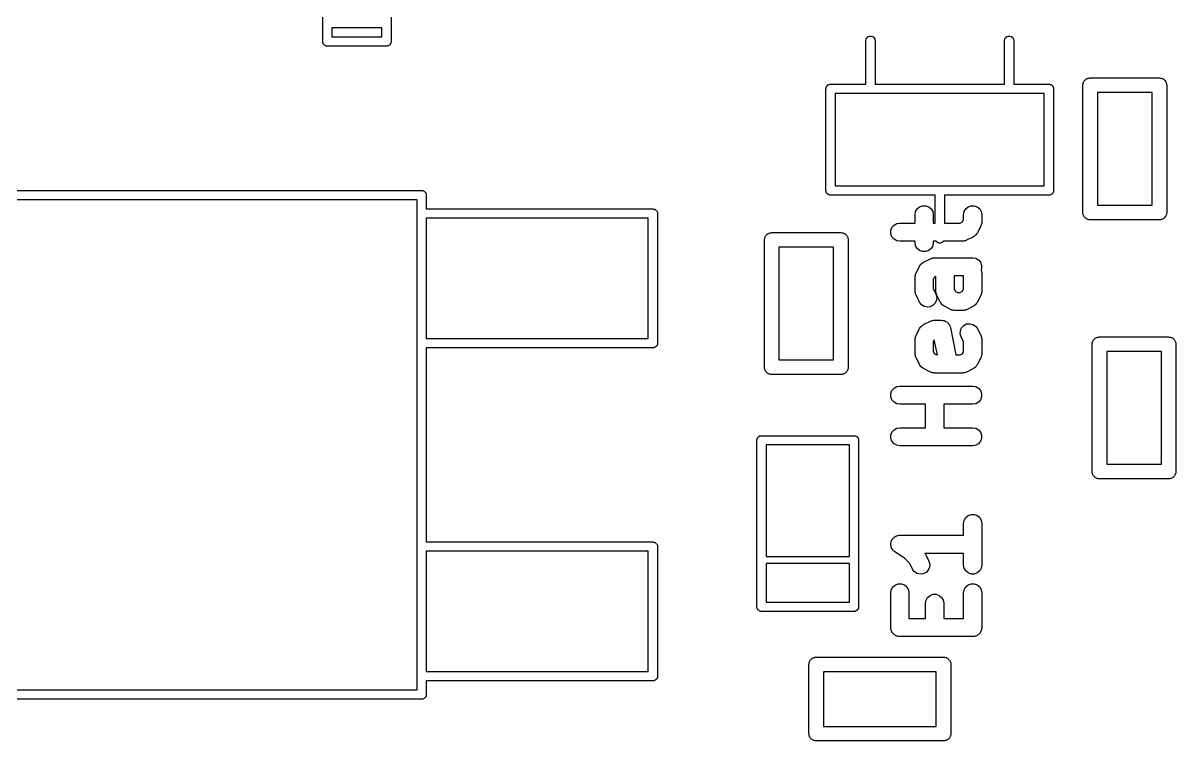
# Model space of a CAD drawing. Extents: x 10 to 287, y -200 to -10.
# Drawn here: x 107.56 to 123.38, y -141.22 to -131.37 of the extents above; entities that cross this region are included whole.
import ezdxf

# ---------------------------------------------------------------- set-up
doc = ezdxf.new("R2010")
doc.units = 0
doc.header["$MEASUREMENT"] = 0
doc.layers.add('BLACK', color=7, linetype='CONTINUOUS')

msp = doc.modelspace()

# ---------------------------------------------------------------- linework, layer by layer
at = {"layer": 'Black'}
for p, q in [((111.671, -131.623), (111.671, -129.997)), ((112.611, -129.997), (112.611, -131.623)), ((111.798, -131.432), (111.798, -131.559)), ((112.484, -131.432), (111.798, -131.432)), ((112.484, -131.559), (112.484, -131.432)), ((111.672, -131.628), (111.671, -131.623)), ((111.672, -131.634), (111.672, -131.628)), ((111.674, -131.639), (111.672, -131.634)), ((111.675, -131.645), (111.674, -131.639)), ((111.678, -131.649), (111.675, -131.645)), ((111.68, -131.655), (111.678, -131.649)), ((111.683, -131.659), (111.68, -131.655)), ((111.686, -131.664), (111.683, -131.659)), ((111.69, -131.667), (111.686, -131.664)), ((111.694, -131.671), (111.69, -131.667)), ((111.699, -131.674), (111.694, -131.671)), ((111.798, -131.559), (112.484, -131.559)), ((112.588, -131.671), (112.583, -131.674)), ((112.592, -131.667), (112.588, -131.671)), ((112.596, -131.664), (112.592, -131.667)), ((112.599, -131.659), (112.596, -131.664)), ((112.602, -131.655), (112.599, -131.659)), ((112.604, -131.649), (112.602, -131.655)), ((112.607, -131.645), (112.604, -131.649)), ((112.608, -131.639), (112.607, -131.645)), ((112.61, -131.634), (112.608, -131.639)), ((112.611, -131.623), (112.61, -131.628)), ((112.61, -131.628), (112.61, -131.634)), ((119.126, -131.61), (119.13, -131.588)), ((119.126, -132.207), (119.126, -131.61)), ((119.13, -131.588), (119.141, -131.569)), ((119.141, -131.569), (119.158, -131.555)), ((119.158, -131.555), (119.178, -131.548)), ((119.178, -131.548), (119.201, -131.548)), ((119.201, -131.548), (119.221, -131.555)), ((119.221, -131.555), (119.238, -131.569)), ((119.238, -131.569), (119.249, -131.588)), ((119.249, -131.588), (119.253, -131.61)), ((119.253, -131.61), (119.253, -132.207)), ((121.031, -131.61), (121.035, -131.588)), ((121.031, -132.207), (121.031, -131.61)), ((121.035, -131.588), (121.046, -131.569)), ((121.046, -131.569), (121.063, -131.555)), ((121.063, -131.555), (121.083, -131.548)), ((121.083, -131.548), (121.106, -131.548)), ((121.106, -131.548), (121.126, -131.555)), ((121.126, -131.555), (121.143, -131.569)), ((121.143, -131.569), (121.154, -131.588)), ((121.154, -131.588), (121.158, -131.61)), ((121.158, -131.61), (121.158, -132.207)), ((111.703, -131.678), (111.699, -131.674)), ((111.708, -131.68), (111.703, -131.678)), ((111.713, -131.682), (111.708, -131.68)), ((111.718, -131.683), (111.713, -131.682)), ((111.724, -131.685), (111.718, -131.683)), ((111.729, -131.685), (111.724, -131.685)), ((111.735, -131.686), (111.729, -131.685)), ((112.547, -131.686), (111.735, -131.686)), ((112.553, -131.685), (112.547, -131.686)), ((112.558, -131.685), (112.553, -131.685)), ((112.564, -131.683), (112.558, -131.685)), ((112.569, -131.682), (112.564, -131.683)), ((112.574, -131.68), (112.569, -131.682)), ((112.579, -131.678), (112.574, -131.68)), ((112.583, -131.674), (112.579, -131.678)), ((122.137, -132.152), (122.143, -132.145)), ((122.143, -132.145), (122.15, -132.141)), ((122.15, -132.141), (122.157, -132.135)), ((122.157, -132.135), (122.165, -132.132)), ((122.165, -132.132), (122.173, -132.128)), ((122.173, -132.128), (122.181, -132.126)), ((122.181, -132.126), (122.19, -132.123)), ((122.19, -132.123), (122.198, -132.123)), ((122.198, -132.123), (122.207, -132.122)), ((122.207, -132.122), (123.157, -132.122)), ((123.157, -132.122), (123.166, -132.123)), ((123.166, -132.123), (123.174, -132.123)), ((123.174, -132.123), (123.183, -132.126)), ((123.183, -132.126), (123.191, -132.128)), ((123.191, -132.128), (123.199, -132.132)), ((123.199, -132.132), (123.207, -132.135)), ((123.207, -132.135), (123.214, -132.141)), ((123.214, -132.141), (123.221, -132.145)), ((123.221, -132.145), (123.227, -132.152)), ((118.58, -132.27), (118.581, -132.265)), ((118.58, -133.667), (118.58, -132.27)), ((118.581, -132.259), (118.583, -132.254)), ((118.581, -132.265), (118.581, -132.259)), ((118.583, -132.254), (118.584, -132.249)), ((118.584, -132.249), (118.587, -132.244)), ((118.587, -132.244), (118.588, -132.239)), ((118.588, -132.239), (118.592, -132.234)), ((118.592, -132.234), (118.595, -132.23)), ((118.595, -132.23), (118.599, -132.226)), ((118.599, -132.226), (118.603, -132.222)), ((118.603, -132.222), (118.607, -132.219)), ((118.607, -132.219), (118.612, -132.216)), ((118.612, -132.216), (118.617, -132.214)), ((118.617, -132.214), (118.622, -132.211)), ((118.622, -132.211), (118.627, -132.21)), ((118.627, -132.21), (118.632, -132.208)), ((118.632, -132.208), (118.638, -132.208)), ((118.638, -132.208), (118.643, -132.207)), ((118.643, -132.207), (119.126, -132.207)), ((119.253, -132.207), (121.031, -132.207)), ((121.158, -132.207), (121.641, -132.207)), ((121.641, -132.207), (121.646, -132.208)), ((121.646, -132.208), (121.652, -132.208)), ((121.652, -132.208), (121.657, -132.21)), ((121.657, -132.21), (121.662, -132.211)), ((121.662, -132.211), (121.667, -132.214)), ((121.667, -132.214), (121.672, -132.216)), ((121.672, -132.216), (121.677, -132.219)), ((121.677, -132.219), (121.681, -132.222)), ((121.681, -132.222), (121.685, -132.226)), ((121.685, -132.226), (121.689, -132.23)), ((121.689, -132.23), (121.692, -132.234)), ((121.692, -132.234), (121.696, -132.239)), ((121.696, -132.239), (121.697, -132.244)), ((121.697, -132.244), (121.7, -132.249)), ((121.7, -132.249), (121.701, -132.254)), ((121.701, -132.254), (121.703, -132.259)), ((121.703, -132.259), (121.703, -132.265)), ((121.703, -132.265), (121.704, -132.27)), ((121.704, -132.27), (121.704, -133.667)), ((122.107, -132.222), (122.108, -132.214)), ((122.107, -133.97), (122.107, -132.222)), ((122.108, -132.205), (122.111, -132.197)), ((122.108, -132.214), (122.108, -132.205)), ((122.111, -132.197), (122.113, -132.188)), ((122.113, -132.188), (122.117, -132.18)), ((122.117, -132.18), (122.12, -132.172)), ((122.12, -132.172), (122.126, -132.165)), ((122.126, -132.165), (122.13, -132.158)), ((122.13, -132.158), (122.137, -132.152)), ((123.227, -132.152), (123.234, -132.158)), ((123.234, -132.158), (123.238, -132.165)), ((123.238, -132.165), (123.244, -132.172)), ((123.244, -132.172), (123.247, -132.18)), ((123.247, -132.18), (123.251, -132.188)), ((123.251, -132.188), (123.253, -132.197)), ((123.253, -132.197), (123.256, -132.205)), ((123.256, -132.205), (123.256, -132.214)), ((123.256, -132.214), (123.257, -132.222)), ((123.257, -132.222), (123.257, -133.97)), ((118.707, -132.334), (118.707, -133.604)), ((121.577, -132.334), (118.707, -132.334)), ((121.577, -133.604), (121.577, -132.334)), ((122.307, -132.323), (122.307, -133.869)), ((123.057, -132.323), (122.307, -132.323)), ((123.057, -133.869), (123.057, -132.323)), ((106.934, -133.667), (113.03, -133.667)), ((113.03, -133.667), (113.035, -133.668)), ((113.035, -133.668), (113.041, -133.668)), ((113.041, -133.668), (113.046, -133.67)), ((113.046, -133.67), (113.052, -133.671)), ((113.052, -133.671), (113.057, -133.674)), ((113.057, -133.674), (113.062, -133.676)), ((113.062, -133.676), (113.066, -133.68)), ((113.066, -133.68), (113.071, -133.682)), ((113.071, -133.682), (113.074, -133.687)), ((113.074, -133.687), (113.079, -133.69)), ((113.079, -133.69), (113.081, -133.695)), ((113.081, -133.695), (113.085, -133.699)), ((113.085, -133.699), (113.087, -133.704)), ((113.087, -133.704), (113.09, -133.709)), ((113.09, -133.709), (113.091, -133.715)), ((113.091, -133.715), (113.093, -133.72)), ((113.093, -133.72), (113.093, -133.726)), ((113.093, -133.726), (113.093, -133.731)), ((118.581, -133.673), (118.58, -133.667)), ((118.581, -133.679), (118.581, -133.673)), ((118.583, -133.684), (118.581, -133.679)), ((118.584, -133.689), (118.583, -133.684)), ((118.587, -133.694), (118.584, -133.689)), ((118.588, -133.699), (118.587, -133.694)), ((118.592, -133.704), (118.588, -133.699)), ((118.595, -133.708), (118.592, -133.704)), ((118.599, -133.712), (118.595, -133.708)), ((118.603, -133.716), (118.599, -133.712)), ((118.607, -133.719), (118.603, -133.716)), ((118.612, -133.722), (118.607, -133.719)), ((118.617, -133.724), (118.612, -133.722)), ((118.622, -133.727), (118.617, -133.724)), ((118.627, -133.728), (118.622, -133.727)), ((118.632, -133.73), (118.627, -133.728)), ((118.707, -133.604), (121.577, -133.604)), ((121.657, -133.728), (121.652, -133.73)), ((121.662, -133.727), (121.657, -133.728)), ((121.667, -133.724), (121.662, -133.727)), ((121.672, -133.722), (121.667, -133.724)), ((121.677, -133.719), (121.672, -133.722)), ((121.681, -133.716), (121.677, -133.719)), ((121.685, -133.712), (121.681, -133.716)), ((121.689, -133.708), (121.685, -133.712)), ((121.692, -133.704), (121.689, -133.708)), ((121.696, -133.699), (121.692, -133.704)), ((121.697, -133.694), (121.696, -133.699)), ((121.7, -133.689), (121.697, -133.694)), ((121.701, -133.684), (121.7, -133.689)), ((121.703, -133.679), (121.701, -133.684)), ((121.704, -133.667), (121.703, -133.673)), ((121.703, -133.673), (121.703, -133.679)), ((112.966, -133.794), (106.934, -133.794)), ((112.966, -140.525), (112.966, -133.794)), ((113.093, -133.731), (113.093, -133.921)), ((118.638, -133.73), (118.632, -133.73)), ((118.643, -133.731), (118.638, -133.73)), ((120.078, -133.731), (118.643, -133.731)), ((119.865, -133.893), (119.906, -133.878)), ((119.906, -133.878), (119.949, -133.878)), ((119.949, -133.878), (119.99, -133.893)), ((120.078, -134.114), (120.078, -133.731)), ((121.641, -133.731), (120.206, -133.731)), ((120.206, -133.731), (120.206, -134.114)), ((120.532, -133.893), (120.573, -133.878)), ((120.573, -133.878), (120.616, -133.878)), ((120.616, -133.878), (120.657, -133.893)), ((121.646, -133.73), (121.641, -133.731)), ((121.652, -133.73), (121.646, -133.73)), ((122.307, -133.869), (123.057, -133.869)), ((113.093, -133.921), (116.205, -133.921)), ((116.205, -133.921), (116.21, -133.922)), ((116.21, -133.922), (116.216, -133.922)), ((116.216, -133.922), (116.221, -133.924)), ((116.221, -133.924), (116.227, -133.925)), ((116.227, -133.925), (116.232, -133.928)), ((116.232, -133.928), (116.237, -133.93)), ((116.237, -133.93), (116.241, -133.934)), ((116.241, -133.934), (116.246, -133.936)), ((116.246, -133.936), (116.249, -133.941)), ((116.249, -133.941), (116.254, -133.944)), ((116.254, -133.944), (116.256, -133.949)), ((116.256, -133.949), (116.26, -133.953)), ((116.26, -133.953), (116.262, -133.958)), ((116.262, -133.958), (116.265, -133.963)), ((116.265, -133.963), (116.266, -133.969)), ((116.266, -133.969), (116.268, -133.974)), ((116.268, -133.974), (116.268, -133.98)), ((116.268, -133.98), (116.268, -133.985)), ((116.268, -133.985), (116.268, -135.763)), ((119.803, -134.001), (119.81, -133.958)), ((119.803, -134.114), (119.803, -134.001)), ((119.81, -133.958), (119.832, -133.921)), ((119.832, -133.921), (119.865, -133.893)), ((119.99, -133.893), (120.023, -133.921)), ((120.023, -133.921), (120.045, -133.958)), ((120.045, -133.958), (120.053, -134.001)), ((120.053, -134.001), (120.053, -134.114)), ((120.469, -134.001), (120.477, -133.958)), ((120.469, -134.067), (120.469, -134.001)), ((120.477, -133.958), (120.499, -133.921)), ((120.499, -133.921), (120.532, -133.893)), ((120.657, -133.893), (120.69, -133.921)), ((120.69, -133.921), (120.712, -133.958)), ((120.712, -133.958), (120.719, -134.001)), ((120.719, -134.001), (120.719, -134.096)), ((122.108, -133.978), (122.107, -133.97)), ((122.108, -133.987), (122.108, -133.978)), ((122.111, -133.995), (122.108, -133.987)), ((122.113, -134.004), (122.111, -133.995)), ((122.117, -134.012), (122.113, -134.004)), ((122.12, -134.02), (122.117, -134.012)), ((122.126, -134.027), (122.12, -134.02)), ((122.13, -134.034), (122.126, -134.027)), ((122.137, -134.04), (122.13, -134.034)), ((122.143, -134.047), (122.137, -134.04)), ((123.227, -134.04), (123.221, -134.047)), ((123.234, -134.034), (123.227, -134.04)), ((123.238, -134.027), (123.234, -134.034)), ((123.244, -134.02), (123.238, -134.027)), ((123.247, -134.012), (123.244, -134.02)), ((123.251, -134.004), (123.247, -134.012)), ((123.253, -133.995), (123.251, -134.004)), ((123.256, -133.987), (123.253, -133.995)), ((123.257, -133.97), (123.256, -133.978)), ((123.256, -133.978), (123.256, -133.987)), ((113.093, -134.048), (113.093, -135.7)), ((116.141, -134.048), (113.093, -134.048)), ((116.141, -135.7), (116.141, -134.048)), ((119.471, -134.218), (119.486, -134.177)), ((119.486, -134.177), (119.514, -134.144)), ((119.514, -134.144), (119.552, -134.122)), ((119.552, -134.122), (119.594, -134.114)), ((119.594, -134.114), (119.803, -134.114)), ((120.053, -134.114), (120.078, -134.114)), ((120.206, -134.114), (120.422, -134.114)), ((120.422, -134.114), (120.454, -134.099)), ((120.454, -134.099), (120.469, -134.067)), ((120.706, -134.152), (120.659, -134.248)), ((120.708, -134.145), (120.706, -134.152)), ((120.712, -134.139), (120.708, -134.145)), ((120.714, -134.125), (120.712, -134.139)), ((120.719, -134.111), (120.714, -134.125)), ((120.719, -134.096), (120.718, -134.104)), ((120.718, -134.104), (120.719, -134.111)), ((122.15, -134.051), (122.143, -134.047)), ((122.157, -134.057), (122.15, -134.051)), ((122.165, -134.06), (122.157, -134.057)), ((122.173, -134.064), (122.165, -134.06)), ((122.181, -134.066), (122.173, -134.064)), ((122.19, -134.069), (122.181, -134.066)), ((122.198, -134.069), (122.19, -134.069)), ((122.207, -134.07), (122.198, -134.069)), ((123.157, -134.07), (122.207, -134.07)), ((123.166, -134.069), (123.157, -134.07)), ((123.174, -134.069), (123.166, -134.069)), ((123.183, -134.066), (123.174, -134.069)), ((123.191, -134.064), (123.183, -134.066)), ((123.199, -134.06), (123.191, -134.064)), ((123.207, -134.057), (123.199, -134.06)), ((123.214, -134.051), (123.207, -134.057)), ((123.221, -134.047), (123.214, -134.051)), ((117.735, -134.346), (117.736, -134.338)), ((117.735, -136.094), (117.735, -134.346)), ((117.736, -134.329), (117.739, -134.321)), ((117.736, -134.338), (117.736, -134.329)), ((117.739, -134.321), (117.741, -134.312)), ((117.741, -134.312), (117.745, -134.304)), ((117.745, -134.304), (117.748, -134.296)), ((117.748, -134.296), (117.754, -134.289)), ((117.754, -134.289), (117.758, -134.282)), ((117.758, -134.282), (117.765, -134.276)), ((117.765, -134.276), (117.771, -134.269)), ((117.771, -134.269), (117.778, -134.265)), ((117.778, -134.265), (117.785, -134.259)), ((117.785, -134.259), (117.793, -134.256)), ((117.793, -134.256), (117.801, -134.252)), ((117.801, -134.252), (117.809, -134.25)), ((117.809, -134.25), (117.818, -134.247)), ((117.818, -134.247), (117.826, -134.247)), ((117.826, -134.247), (117.835, -134.246)), ((117.835, -134.246), (118.785, -134.246)), ((118.785, -134.246), (118.794, -134.247)), ((118.794, -134.247), (118.802, -134.247)), ((118.802, -134.247), (118.811, -134.25)), ((118.811, -134.25), (118.819, -134.252)), ((118.819, -134.252), (118.827, -134.256)), ((118.827, -134.256), (118.835, -134.259)), ((118.835, -134.259), (118.842, -134.265)), ((118.842, -134.265), (118.849, -134.269)), ((118.849, -134.269), (118.855, -134.276)), ((118.855, -134.276), (118.862, -134.282)), ((118.862, -134.282), (118.866, -134.289)), ((118.866, -134.289), (118.872, -134.296)), ((118.872, -134.296), (118.875, -134.304)), ((118.875, -134.304), (118.879, -134.312)), ((118.879, -134.312), (118.881, -134.321)), ((118.881, -134.321), (118.884, -134.329)), ((118.884, -134.329), (118.884, -134.338)), ((118.884, -134.338), (118.885, -134.346)), ((118.885, -134.346), (118.885, -136.094)), ((119.471, -134.261), (119.471, -134.218)), ((119.486, -134.302), (119.471, -134.261)), ((119.514, -134.335), (119.486, -134.302)), ((119.552, -134.357), (119.514, -134.335)), ((119.594, -134.364), (119.552, -134.357)), ((120.48, -134.359), (120.466, -134.364)), ((120.494, -134.357), (120.48, -134.359)), ((120.501, -134.353), (120.494, -134.357)), ((120.507, -134.351), (120.501, -134.353)), ((120.603, -134.304), (120.507, -134.351)), ((120.617, -134.293), (120.603, -134.304)), ((120.633, -134.282), (120.617, -134.293)), ((120.635, -134.28), (120.633, -134.282)), ((120.638, -134.278), (120.635, -134.28)), ((120.648, -134.262), (120.638, -134.278)), ((120.659, -134.248), (120.648, -134.262)), ((117.935, -134.447), (117.935, -135.993)), ((118.685, -134.447), (117.935, -134.447)), ((118.685, -135.993), (118.685, -134.447)), ((119.803, -134.364), (119.594, -134.364)), ((119.803, -134.382), (119.803, -134.364)), ((119.81, -134.425), (119.803, -134.382)), ((119.832, -134.463), (119.81, -134.425)), ((119.865, -134.49), (119.832, -134.463)), ((119.906, -134.505), (119.865, -134.49)), ((119.949, -134.505), (119.906, -134.505)), ((119.99, -134.49), (119.949, -134.505)), ((120.023, -134.463), (119.99, -134.49)), ((120.045, -134.425), (120.023, -134.463)), ((120.053, -134.382), (120.045, -134.425)), ((120.091, -134.364), (120.053, -134.364)), ((120.053, -134.364), (120.053, -134.382)), ((120.093, -134.369), (120.091, -134.364)), ((120.11, -134.383), (120.093, -134.369)), ((120.131, -134.39), (120.11, -134.383)), ((120.153, -134.39), (120.131, -134.39)), ((120.174, -134.383), (120.153, -134.39)), ((120.191, -134.369), (120.174, -134.383)), ((120.193, -134.364), (120.191, -134.369)), ((120.452, -134.364), (120.193, -134.364)), ((120.459, -134.363), (120.452, -134.364)), ((120.466, -134.364), (120.459, -134.363)), ((119.874, -134.693), (119.885, -134.677)), ((119.885, -134.677), (119.887, -134.675)), ((119.887, -134.675), (119.889, -134.672)), ((119.889, -134.672), (119.905, -134.662)), ((119.905, -134.662), (119.919, -134.651)), ((119.919, -134.651), (120.015, -134.604)), ((120.015, -134.604), (120.022, -134.602)), ((120.022, -134.602), (120.028, -134.598)), ((120.028, -134.598), (120.042, -134.596)), ((120.042, -134.596), (120.056, -134.591)), ((120.056, -134.591), (120.063, -134.592)), ((120.063, -134.592), (120.071, -134.591)), ((120.071, -134.591), (120.594, -134.591)), ((120.594, -134.591), (120.637, -134.598)), ((120.637, -134.598), (120.675, -134.62)), ((120.675, -134.62), (120.703, -134.653)), ((120.703, -134.653), (120.717, -134.694)), ((119.804, -134.844), (119.808, -134.83)), ((119.808, -134.83), (119.81, -134.816)), ((119.81, -134.816), (119.814, -134.809)), ((119.814, -134.809), (119.816, -134.802)), ((119.816, -134.802), (119.864, -134.707)), ((119.864, -134.707), (119.874, -134.693)), ((120.717, -134.737), (120.708, -134.762)), ((120.708, -134.762), (120.712, -134.768)), ((120.712, -134.768), (120.714, -134.782)), ((120.714, -134.782), (120.719, -134.796)), ((120.717, -134.694), (120.717, -134.737)), ((120.719, -134.796), (120.718, -134.804)), ((120.718, -134.804), (120.719, -134.811)), ((120.719, -134.811), (120.719, -135.049)), ((119.803, -134.858), (119.804, -134.851)), ((119.803, -135.049), (119.803, -134.858)), ((119.804, -134.851), (119.804, -134.844)), ((120.069, -134.856), (120.053, -134.888)), ((120.053, -134.888), (120.053, -135.019)), ((120.088, -134.846), (120.069, -134.856)), ((120.088, -135.049), (120.088, -134.846)), ((120.338, -134.841), (120.338, -135.019)), ((120.469, -134.841), (120.338, -134.841)), ((120.469, -135.019), (120.469, -134.841)), ((119.804, -135.056), (119.803, -135.049)), ((119.804, -135.063), (119.804, -135.056)), ((119.808, -135.077), (119.804, -135.063)), ((119.81, -135.092), (119.808, -135.077)), ((119.814, -135.098), (119.81, -135.092)), ((119.816, -135.105), (119.814, -135.098)), ((119.864, -135.2), (119.816, -135.105)), ((120.053, -135.019), (120.087, -135.088)), ((120.087, -135.088), (120.1, -135.13)), ((120.09, -135.056), (120.088, -135.049)), ((120.089, -135.063), (120.09, -135.056)), ((120.093, -135.077), (120.089, -135.063)), ((120.096, -135.092), (120.093, -135.077)), ((120.1, -135.098), (120.096, -135.092)), ((120.1, -135.13), (120.097, -135.173)), ((120.102, -135.105), (120.1, -135.098)), ((120.149, -135.2), (120.102, -135.105)), ((120.338, -135.019), (120.354, -135.051)), ((120.354, -135.051), (120.386, -135.067)), ((120.386, -135.067), (120.422, -135.067)), ((120.422, -135.067), (120.454, -135.051)), ((120.454, -135.051), (120.469, -135.019)), ((120.706, -135.105), (120.659, -135.2)), ((120.708, -135.098), (120.706, -135.105)), ((120.712, -135.092), (120.708, -135.098)), ((120.714, -135.077), (120.712, -135.092)), ((120.719, -135.063), (120.714, -135.077)), ((120.719, -135.049), (120.718, -135.056)), ((120.718, -135.056), (120.719, -135.063)), ((119.889, -135.235), (119.864, -135.2)), ((119.926, -135.259), (119.889, -135.235)), ((119.968, -135.269), (119.926, -135.259)), ((120.011, -135.264), (119.968, -135.269)), ((120.05, -135.244), (120.011, -135.264)), ((120.08, -135.213), (120.05, -135.244)), ((120.097, -135.173), (120.08, -135.213)), ((120.16, -135.215), (120.149, -135.2)), ((120.17, -135.23), (120.16, -135.215)), ((120.173, -135.232), (120.17, -135.23)), ((120.175, -135.235), (120.173, -135.232)), ((120.19, -135.245), (120.175, -135.235)), ((120.205, -135.256), (120.19, -135.245)), ((120.3, -135.304), (120.205, -135.256)), ((120.307, -135.306), (120.3, -135.304)), ((120.314, -135.309), (120.307, -135.306)), ((120.328, -135.312), (120.314, -135.309)), ((120.342, -135.316), (120.328, -135.312)), ((120.48, -135.312), (120.466, -135.316)), ((120.494, -135.309), (120.48, -135.312)), ((120.501, -135.306), (120.494, -135.309)), ((120.507, -135.304), (120.501, -135.306)), ((120.603, -135.256), (120.507, -135.304)), ((120.617, -135.245), (120.603, -135.256)), ((120.633, -135.235), (120.617, -135.245)), ((120.635, -135.232), (120.633, -135.235)), ((120.638, -135.23), (120.635, -135.232)), ((120.648, -135.215), (120.638, -135.23)), ((120.659, -135.2), (120.648, -135.215)), ((119.919, -135.508), (120.015, -135.461)), ((120.015, -135.461), (120.022, -135.459)), ((120.022, -135.459), (120.028, -135.455)), ((120.028, -135.455), (120.042, -135.453)), ((120.042, -135.453), (120.056, -135.448)), ((120.056, -135.448), (120.063, -135.449)), ((120.063, -135.449), (120.071, -135.448)), ((120.071, -135.448), (120.166, -135.448)), ((120.166, -135.448), (120.186, -135.451)), ((120.186, -135.451), (120.206, -135.454)), ((120.206, -135.454), (120.207, -135.455)), ((120.207, -135.455), (120.209, -135.455)), ((120.209, -135.455), (120.226, -135.465)), ((120.226, -135.465), (120.244, -135.475)), ((120.349, -135.315), (120.342, -135.316)), ((120.356, -135.317), (120.349, -135.315)), ((120.452, -135.317), (120.356, -135.317)), ((120.459, -135.315), (120.452, -135.317)), ((120.466, -135.316), (120.459, -135.315)), ((119.816, -135.66), (119.864, -135.564)), ((119.864, -135.564), (119.874, -135.55)), ((119.874, -135.55), (119.885, -135.534)), ((119.885, -135.534), (119.887, -135.532)), ((119.887, -135.532), (119.889, -135.53)), ((119.889, -135.53), (119.905, -135.519)), ((119.905, -135.519), (119.919, -135.508)), ((120.244, -135.475), (120.245, -135.476)), ((120.245, -135.476), (120.246, -135.477)), ((120.246, -135.477), (120.259, -135.492)), ((120.259, -135.492), (120.273, -135.508)), ((120.273, -135.508), (120.273, -135.509)), ((120.273, -135.509), (120.274, -135.51)), ((120.274, -135.51), (120.281, -135.529)), ((120.281, -135.529), (120.288, -135.548)), ((120.288, -135.548), (120.364, -135.924)), ((120.423, -135.635), (120.425, -135.591)), ((120.425, -135.591), (120.442, -135.551)), ((120.442, -135.551), (120.472, -135.52)), ((120.472, -135.52), (120.511, -135.5)), ((120.511, -135.5), (120.554, -135.496)), ((120.554, -135.496), (120.596, -135.506)), ((120.596, -135.506), (120.633, -135.53)), ((120.633, -135.53), (120.659, -135.564)), ((120.659, -135.564), (120.706, -135.66)), ((113.093, -135.7), (116.141, -135.7)), ((116.265, -135.785), (116.262, -135.79)), ((116.266, -135.779), (116.265, -135.785)), ((116.268, -135.774), (116.266, -135.779)), ((116.268, -135.763), (116.268, -135.768)), ((116.268, -135.768), (116.268, -135.774)), ((119.803, -135.716), (119.804, -135.708)), ((119.803, -135.906), (119.803, -135.716)), ((119.804, -135.701), (119.808, -135.687)), ((119.804, -135.708), (119.804, -135.701)), ((119.808, -135.687), (119.81, -135.673)), ((119.81, -135.673), (119.814, -135.667)), ((119.814, -135.667), (119.816, -135.66)), ((120.067, -135.716), (120.053, -135.745)), ((120.053, -135.745), (120.053, -135.876)), ((120.109, -135.924), (120.067, -135.716)), ((120.435, -135.676), (120.423, -135.635)), ((120.469, -135.745), (120.435, -135.676)), ((120.469, -135.876), (120.469, -135.745)), ((120.706, -135.66), (120.708, -135.667)), ((120.708, -135.667), (120.712, -135.673)), ((120.712, -135.673), (120.714, -135.687)), ((120.714, -135.687), (120.719, -135.701)), ((120.719, -135.701), (120.718, -135.708)), ((120.718, -135.708), (120.719, -135.716)), ((120.719, -135.716), (120.719, -135.906)), ((122.234, -135.778), (122.235, -135.77)), ((122.234, -137.526), (122.234, -135.778)), ((122.235, -135.761), (122.238, -135.753)), ((122.235, -135.77), (122.235, -135.761)), ((122.238, -135.753), (122.24, -135.744)), ((122.24, -135.744), (122.244, -135.736)), ((122.244, -135.736), (122.247, -135.728)), ((122.247, -135.728), (122.253, -135.721)), ((122.253, -135.721), (122.257, -135.714)), ((122.257, -135.714), (122.264, -135.708)), ((122.264, -135.708), (122.27, -135.701)), ((122.27, -135.701), (122.277, -135.697)), ((122.277, -135.697), (122.284, -135.691)), ((122.284, -135.691), (122.292, -135.688)), ((122.292, -135.688), (122.3, -135.684)), ((122.3, -135.684), (122.308, -135.682)), ((122.308, -135.682), (122.317, -135.679)), ((122.317, -135.679), (122.325, -135.679)), ((122.325, -135.679), (122.334, -135.678)), ((122.334, -135.678), (123.284, -135.678)), ((123.284, -135.678), (123.293, -135.679)), ((123.293, -135.679), (123.301, -135.679)), ((123.301, -135.679), (123.31, -135.682)), ((123.31, -135.682), (123.318, -135.684)), ((123.318, -135.684), (123.326, -135.688)), ((123.326, -135.688), (123.334, -135.691)), ((123.334, -135.691), (123.341, -135.697)), ((123.341, -135.697), (123.348, -135.701)), ((123.348, -135.701), (123.354, -135.708)), ((123.354, -135.708), (123.361, -135.714)), ((123.361, -135.714), (123.365, -135.721)), ((123.365, -135.721), (123.371, -135.728)), ((123.371, -135.728), (123.374, -135.736)), ((123.374, -135.736), (123.378, -135.744)), ((123.378, -135.744), (123.38, -135.753)), ((123.38, -135.753), (123.383, -135.761)), ((123.383, -135.761), (123.383, -135.77)), ((123.383, -135.77), (123.384, -135.778)), ((123.384, -135.778), (123.384, -137.526)), ((116.205, -135.826), (113.093, -135.826)), ((113.093, -135.826), (113.093, -138.493)), ((116.21, -135.826), (116.205, -135.826)), ((116.216, -135.826), (116.21, -135.826)), ((116.221, -135.824), (116.216, -135.826)), ((116.227, -135.823), (116.221, -135.824)), ((116.232, -135.82), (116.227, -135.823)), ((116.237, -135.818), (116.232, -135.82)), ((116.241, -135.814), (116.237, -135.818)), ((116.246, -135.812), (116.241, -135.814)), ((116.249, -135.807), (116.246, -135.812)), ((116.254, -135.804), (116.249, -135.807)), ((116.256, -135.799), (116.254, -135.804)), ((116.26, -135.795), (116.256, -135.799)), ((116.262, -135.79), (116.26, -135.795)), ((119.804, -135.913), (119.803, -135.906)), ((119.804, -135.92), (119.804, -135.913)), ((119.808, -135.934), (119.804, -135.92)), ((119.81, -135.949), (119.808, -135.934)), ((120.053, -135.876), (120.069, -135.908)), ((120.069, -135.908), (120.1, -135.924)), ((120.1, -135.924), (120.109, -135.924)), ((120.364, -135.924), (120.422, -135.924)), ((120.422, -135.924), (120.454, -135.908)), ((120.454, -135.908), (120.469, -135.876)), ((120.714, -135.934), (120.712, -135.949)), ((120.719, -135.92), (120.714, -135.934)), ((120.719, -135.906), (120.718, -135.913)), ((120.718, -135.913), (120.719, -135.92)), ((122.434, -135.879), (122.434, -137.425)), ((123.184, -135.879), (122.434, -135.879)), ((123.184, -137.425), (123.184, -135.879)), ((117.736, -136.102), (117.735, -136.094)), ((117.736, -136.111), (117.736, -136.102)), ((117.935, -135.993), (118.685, -135.993)), ((118.885, -136.094), (118.884, -136.102)), ((118.884, -136.102), (118.884, -136.111)), ((119.814, -135.955), (119.81, -135.949)), ((119.816, -135.962), (119.814, -135.955)), ((119.864, -136.057), (119.816, -135.962)), ((119.874, -136.072), (119.864, -136.057)), ((119.885, -136.087), (119.874, -136.072)), ((119.887, -136.089), (119.885, -136.087)), ((119.889, -136.092), (119.887, -136.089)), ((119.905, -136.102), (119.889, -136.092)), ((119.919, -136.113), (119.905, -136.102)), ((120.617, -136.102), (120.603, -136.113)), ((120.633, -136.092), (120.617, -136.102)), ((120.635, -136.089), (120.633, -136.092)), ((120.638, -136.087), (120.635, -136.089)), ((120.648, -136.072), (120.638, -136.087)), ((120.659, -136.057), (120.648, -136.072)), ((120.706, -135.962), (120.659, -136.057)), ((120.708, -135.955), (120.706, -135.962)), ((120.712, -135.949), (120.708, -135.955)), ((117.739, -136.119), (117.736, -136.111)), ((117.741, -136.128), (117.739, -136.119)), ((117.745, -136.136), (117.741, -136.128)), ((117.748, -136.144), (117.745, -136.136)), ((117.754, -136.151), (117.748, -136.144)), ((117.758, -136.158), (117.754, -136.151)), ((117.765, -136.164), (117.758, -136.158)), ((117.771, -136.171), (117.765, -136.164)), ((117.778, -136.175), (117.771, -136.171)), ((117.785, -136.181), (117.778, -136.175)), ((117.793, -136.184), (117.785, -136.181)), ((117.801, -136.188), (117.793, -136.184)), ((117.809, -136.19), (117.801, -136.188)), ((117.818, -136.193), (117.809, -136.19)), ((117.826, -136.193), (117.818, -136.193)), ((117.835, -136.194), (117.826, -136.193)), ((118.785, -136.194), (117.835, -136.194)), ((118.794, -136.193), (118.785, -136.194)), ((118.802, -136.193), (118.794, -136.193)), ((118.811, -136.19), (118.802, -136.193)), ((118.819, -136.188), (118.811, -136.19)), ((118.827, -136.184), (118.819, -136.188)), ((118.835, -136.181), (118.827, -136.184)), ((118.842, -136.175), (118.835, -136.181)), ((118.849, -136.171), (118.842, -136.175)), ((118.855, -136.164), (118.849, -136.171)), ((118.862, -136.158), (118.855, -136.164)), ((118.866, -136.151), (118.862, -136.158)), ((118.872, -136.144), (118.866, -136.151)), ((118.875, -136.136), (118.872, -136.144)), ((118.879, -136.128), (118.875, -136.136)), ((118.881, -136.119), (118.879, -136.128)), ((118.884, -136.111), (118.881, -136.119)), ((120.015, -136.161), (119.919, -136.113)), ((120.022, -136.163), (120.015, -136.161)), ((120.028, -136.166), (120.022, -136.163)), ((120.042, -136.169), (120.028, -136.166)), ((120.056, -136.173), (120.042, -136.169)), ((120.063, -136.173), (120.056, -136.173)), ((120.071, -136.174), (120.063, -136.173)), ((120.452, -136.174), (120.071, -136.174)), ((120.459, -136.173), (120.452, -136.174)), ((120.466, -136.173), (120.459, -136.173)), ((120.48, -136.169), (120.466, -136.173)), ((120.494, -136.166), (120.48, -136.169)), ((120.501, -136.163), (120.494, -136.166)), ((120.507, -136.161), (120.501, -136.163)), ((120.603, -136.113), (120.507, -136.161)), ((119.471, -136.456), (119.486, -136.415)), ((119.486, -136.415), (119.514, -136.382)), ((119.514, -136.382), (119.552, -136.36)), ((119.552, -136.36), (119.594, -136.352)), ((119.594, -136.352), (120.594, -136.352)), ((120.594, -136.352), (120.637, -136.36)), ((120.637, -136.36), (120.675, -136.382)), ((120.675, -136.382), (120.703, -136.415)), ((120.703, -136.415), (120.717, -136.456)), ((119.471, -136.499), (119.471, -136.456)), ((119.486, -136.54), (119.471, -136.499)), ((119.514, -136.573), (119.486, -136.54)), ((119.552, -136.595), (119.514, -136.573)), ((120.675, -136.573), (120.637, -136.595)), ((120.703, -136.54), (120.675, -136.573)), ((120.717, -136.499), (120.703, -136.54)), ((120.717, -136.456), (120.717, -136.499)), ((119.594, -136.602), (119.552, -136.595)), ((119.946, -136.602), (119.594, -136.602)), ((119.946, -136.924), (119.946, -136.602)), ((120.594, -136.602), (120.196, -136.602)), ((120.196, -136.602), (120.196, -136.924)), ((120.637, -136.595), (120.594, -136.602)), ((117.646, -137.056), (117.651, -137.053)), ((117.651, -137.053), (117.654, -137.048)), ((117.654, -137.048), (117.659, -137.046)), ((117.659, -137.046), (117.663, -137.042)), ((117.663, -137.042), (117.668, -137.04)), ((117.668, -137.04), (117.673, -137.037)), ((117.673, -137.037), (117.679, -137.036)), ((117.679, -137.036), (117.684, -137.034)), ((117.684, -137.034), (117.69, -137.034)), ((117.69, -137.034), (117.695, -137.034)), ((117.695, -137.034), (118.965, -137.034)), ((118.965, -137.034), (118.97, -137.034)), ((118.97, -137.034), (118.976, -137.034)), ((118.976, -137.034), (118.981, -137.036)), ((118.981, -137.036), (118.987, -137.037)), ((118.987, -137.037), (118.992, -137.04)), ((118.992, -137.04), (118.997, -137.042)), ((118.997, -137.042), (119.001, -137.046)), ((119.001, -137.046), (119.006, -137.048)), ((119.006, -137.048), (119.009, -137.053)), ((119.009, -137.053), (119.014, -137.056)), ((119.471, -137.027), (119.486, -136.986)), ((119.471, -137.071), (119.471, -137.027)), ((119.486, -136.986), (119.514, -136.953)), ((119.514, -136.953), (119.552, -136.931)), ((119.552, -136.931), (119.594, -136.924)), ((119.594, -136.924), (119.946, -136.924)), ((120.196, -136.924), (120.594, -136.924)), ((120.594, -136.924), (120.637, -136.931)), ((120.637, -136.931), (120.675, -136.953)), ((120.675, -136.953), (120.703, -136.986)), ((120.703, -136.986), (120.717, -137.027)), ((120.717, -137.027), (120.717, -137.071)), ((117.631, -137.097), (117.632, -137.092)), ((117.631, -139.383), (117.631, -137.097)), ((117.632, -137.086), (117.634, -137.081)), ((117.632, -137.092), (117.632, -137.086)), ((117.634, -137.081), (117.635, -137.075)), ((117.635, -137.075), (117.638, -137.07)), ((117.638, -137.07), (117.64, -137.065)), ((117.64, -137.065), (117.644, -137.061)), ((117.644, -137.061), (117.646, -137.056)), ((117.758, -137.16), (117.758, -138.691)), ((118.901, -137.16), (117.758, -137.16)), ((118.901, -138.691), (118.901, -137.16)), ((119.014, -137.056), (119.016, -137.061)), ((119.016, -137.061), (119.02, -137.065)), ((119.02, -137.065), (119.022, -137.07)), ((119.022, -137.07), (119.025, -137.075)), ((119.025, -137.075), (119.026, -137.081)), ((119.026, -137.081), (119.028, -137.086)), ((119.028, -137.086), (119.028, -137.092)), ((119.028, -137.092), (119.028, -137.097)), ((119.028, -137.097), (119.028, -139.383)), ((119.486, -137.111), (119.471, -137.071)), ((119.514, -137.145), (119.486, -137.111)), ((119.552, -137.166), (119.514, -137.145)), ((119.594, -137.174), (119.552, -137.166)), ((120.594, -137.174), (119.594, -137.174)), ((120.637, -137.166), (120.594, -137.174)), ((120.675, -137.145), (120.637, -137.166)), ((120.703, -137.111), (120.675, -137.145)), ((120.717, -137.071), (120.703, -137.111)), ((122.235, -137.534), (122.234, -137.526)), ((122.434, -137.425), (123.184, -137.425)), ((123.384, -137.526), (123.383, -137.534)), ((122.235, -137.543), (122.235, -137.534)), ((122.238, -137.551), (122.235, -137.543)), ((122.24, -137.56), (122.238, -137.551)), ((122.244, -137.568), (122.24, -137.56)), ((122.247, -137.576), (122.244, -137.568)), ((122.253, -137.583), (122.247, -137.576)), ((122.257, -137.59), (122.253, -137.583)), ((122.264, -137.596), (122.257, -137.59)), ((122.27, -137.603), (122.264, -137.596)), ((122.277, -137.607), (122.27, -137.603)), ((122.284, -137.613), (122.277, -137.607)), ((122.292, -137.616), (122.284, -137.613)), ((122.3, -137.62), (122.292, -137.616)), ((122.308, -137.622), (122.3, -137.62)), ((122.317, -137.625), (122.308, -137.622)), ((122.325, -137.625), (122.317, -137.625)), ((122.334, -137.626), (122.325, -137.625)), ((123.284, -137.626), (122.334, -137.626)), ((123.293, -137.625), (123.284, -137.626)), ((123.301, -137.625), (123.293, -137.625)), ((123.31, -137.622), (123.301, -137.625)), ((123.318, -137.62), (123.31, -137.622)), ((123.326, -137.616), (123.318, -137.62)), ((123.334, -137.613), (123.326, -137.616)), ((123.341, -137.607), (123.334, -137.613)), ((123.348, -137.603), (123.341, -137.607)), ((123.354, -137.596), (123.348, -137.603)), ((123.361, -137.59), (123.354, -137.596)), ((123.365, -137.583), (123.361, -137.59)), ((123.371, -137.576), (123.365, -137.583)), ((123.374, -137.568), (123.371, -137.576)), ((123.378, -137.56), (123.374, -137.568)), ((123.38, -137.551), (123.378, -137.56)), ((123.383, -137.543), (123.38, -137.551)), ((123.383, -137.534), (123.383, -137.543)), ((120.477, -138.197), (120.499, -138.159)), ((120.499, -138.159), (120.532, -138.131)), ((120.532, -138.131), (120.573, -138.116)), ((120.573, -138.116), (120.616, -138.116)), ((120.616, -138.116), (120.657, -138.131)), ((120.657, -138.131), (120.69, -138.159)), ((120.69, -138.159), (120.712, -138.197)), ((120.469, -138.239), (120.477, -138.197)), ((120.469, -138.4), (120.469, -138.239)), ((120.712, -138.197), (120.719, -138.239)), ((120.719, -138.239), (120.719, -138.811)), ((119.476, -138.489), (119.48, -138.475)), ((119.48, -138.475), (119.484, -138.469)), ((119.484, -138.469), (119.486, -138.463)), ((119.486, -138.463), (119.496, -138.451)), ((119.496, -138.451), (119.504, -138.439)), ((119.504, -138.439), (119.51, -138.435)), ((119.51, -138.435), (119.514, -138.429)), ((119.514, -138.429), (119.527, -138.422)), ((119.527, -138.422), (119.539, -138.413)), ((119.539, -138.413), (119.546, -138.411)), ((119.546, -138.411), (119.552, -138.408)), ((119.552, -138.408), (119.566, -138.405)), ((119.566, -138.405), (119.581, -138.401)), ((119.581, -138.401), (119.588, -138.401)), ((119.588, -138.401), (119.594, -138.4)), ((119.594, -138.4), (120.469, -138.4)), ((113.093, -138.493), (116.205, -138.493)), ((113.093, -138.62), (113.093, -140.272)), ((116.141, -138.62), (113.093, -138.62)), ((116.141, -140.272), (116.141, -138.62)), ((116.205, -138.493), (116.21, -138.494)), ((116.21, -138.494), (116.216, -138.494)), ((116.216, -138.494), (116.221, -138.496)), ((116.221, -138.496), (116.227, -138.497)), ((116.227, -138.497), (116.232, -138.5)), ((116.232, -138.5), (116.237, -138.502)), ((116.237, -138.502), (116.241, -138.506)), ((116.241, -138.506), (116.246, -138.508)), ((116.246, -138.508), (116.249, -138.513)), ((116.249, -138.513), (116.254, -138.516)), ((116.254, -138.516), (116.256, -138.521)), ((116.256, -138.521), (116.26, -138.525)), ((116.26, -138.525), (116.262, -138.53)), ((116.262, -138.53), (116.265, -138.535)), ((116.265, -138.535), (116.266, -138.541)), ((116.266, -138.541), (116.268, -138.546)), ((116.268, -138.546), (116.268, -138.552)), ((116.268, -138.552), (116.268, -138.557)), ((116.268, -138.557), (116.268, -140.335)), ((119.47, -138.517), (119.471, -138.51)), ((119.471, -138.532), (119.47, -138.517)), ((119.471, -138.503), (119.476, -138.489)), ((119.471, -138.51), (119.471, -138.503)), ((119.471, -138.547), (119.471, -138.532)), ((119.474, -138.553), (119.471, -138.547)), ((119.474, -138.56), (119.474, -138.553)), ((119.481, -138.574), (119.474, -138.56)), ((119.486, -138.588), (119.481, -138.574)), ((119.491, -138.593), (119.486, -138.588)), ((119.494, -138.599), (119.491, -138.593)), ((119.504, -138.609), (119.494, -138.599)), ((119.514, -138.621), (119.504, -138.609)), ((119.52, -138.624), (119.514, -138.621)), ((119.525, -138.629), (119.52, -138.624)), ((119.658, -138.717), (119.525, -138.629)), ((117.758, -138.691), (118.901, -138.691)), ((117.758, -138.79), (117.758, -139.32)), ((118.901, -138.79), (117.758, -138.79)), ((118.901, -139.32), (118.901, -138.79)), ((119.73, -138.79), (119.658, -138.717)), ((119.768, -138.867), (119.73, -138.79)), ((120.469, -138.65), (119.937, -138.65)), ((119.937, -138.65), (119.944, -138.66)), ((119.944, -138.66), (119.992, -138.755)), ((119.992, -138.755), (120.004, -138.796)), ((120.469, -138.811), (120.469, -138.65)), ((119.794, -138.902), (119.768, -138.867)), ((119.83, -138.925), (119.794, -138.902)), ((119.873, -138.936), (119.83, -138.925)), ((119.916, -138.931), (119.873, -138.936)), ((119.955, -138.911), (119.916, -138.931)), ((119.984, -138.88), (119.955, -138.911)), ((120.002, -138.84), (119.984, -138.88)), ((120.004, -138.796), (120.002, -138.84)), ((120.477, -138.854), (120.469, -138.811)), ((120.499, -138.891), (120.477, -138.854)), ((120.532, -138.919), (120.499, -138.891)), ((120.573, -138.934), (120.532, -138.919)), ((120.616, -138.934), (120.573, -138.934)), ((120.657, -138.919), (120.616, -138.934)), ((120.69, -138.891), (120.657, -138.919)), ((120.712, -138.854), (120.69, -138.891)), ((120.719, -138.811), (120.712, -138.854)), ((119.499, -139.111), (119.532, -139.083)), ((119.532, -139.083), (119.573, -139.069)), ((119.573, -139.069), (119.616, -139.069)), ((119.616, -139.069), (119.657, -139.083)), ((119.657, -139.083), (119.69, -139.111)), ((120.499, -139.111), (120.532, -139.083)), ((120.532, -139.083), (120.573, -139.069)), ((120.573, -139.069), (120.616, -139.069)), ((120.616, -139.069), (120.657, -139.083)), ((120.657, -139.083), (120.69, -139.111)), ((119.469, -139.192), (119.477, -139.149)), ((119.469, -139.668), (119.469, -139.192)), ((119.477, -139.149), (119.499, -139.111)), ((119.69, -139.111), (119.712, -139.149)), ((119.712, -139.149), (119.719, -139.192)), ((119.719, -139.192), (119.719, -139.543)), ((119.953, -139.292), (119.975, -139.254)), ((119.975, -139.254), (120.008, -139.226)), ((120.008, -139.226), (120.049, -139.211)), ((120.049, -139.211), (120.092, -139.211)), ((120.092, -139.211), (120.133, -139.226)), ((120.133, -139.226), (120.166, -139.254)), ((120.166, -139.254), (120.188, -139.292)), ((120.469, -139.192), (120.477, -139.149)), ((120.469, -139.543), (120.469, -139.192)), ((120.477, -139.149), (120.499, -139.111)), ((120.69, -139.111), (120.712, -139.149)), ((120.712, -139.149), (120.719, -139.192)), ((120.719, -139.192), (120.719, -139.668)), ((117.632, -139.388), (117.631, -139.383)), ((117.632, -139.394), (117.632, -139.388)), ((117.634, -139.399), (117.632, -139.394)), ((117.635, -139.405), (117.634, -139.399)), ((117.638, -139.41), (117.635, -139.405)), ((117.64, -139.415), (117.638, -139.41)), ((117.644, -139.419), (117.64, -139.415)), ((117.646, -139.424), (117.644, -139.419)), ((117.651, -139.427), (117.646, -139.424)), ((117.654, -139.432), (117.651, -139.427)), ((117.758, -139.32), (118.901, -139.32)), ((119.009, -139.427), (119.006, -139.432)), ((119.014, -139.424), (119.009, -139.427)), ((119.016, -139.419), (119.014, -139.424)), ((119.02, -139.415), (119.016, -139.419)), ((119.022, -139.41), (119.02, -139.415)), ((119.025, -139.405), (119.022, -139.41)), ((119.026, -139.399), (119.025, -139.405)), ((119.028, -139.394), (119.026, -139.399)), ((119.028, -139.383), (119.028, -139.388)), ((119.028, -139.388), (119.028, -139.394)), ((119.946, -139.335), (119.953, -139.292)), ((119.946, -139.543), (119.946, -139.335)), ((120.188, -139.292), (120.196, -139.335)), ((120.196, -139.335), (120.196, -139.543)), ((117.659, -139.434), (117.654, -139.432)), ((117.663, -139.438), (117.659, -139.434)), ((117.668, -139.44), (117.663, -139.438)), ((117.673, -139.443), (117.668, -139.44)), ((117.679, -139.444), (117.673, -139.443)), ((117.684, -139.446), (117.679, -139.444)), ((117.69, -139.446), (117.684, -139.446)), ((117.695, -139.446), (117.69, -139.446)), ((118.965, -139.446), (117.695, -139.446)), ((118.97, -139.446), (118.965, -139.446)), ((118.976, -139.446), (118.97, -139.446)), ((118.981, -139.444), (118.976, -139.446)), ((118.987, -139.443), (118.981, -139.444)), ((118.992, -139.44), (118.987, -139.443)), ((118.997, -139.438), (118.992, -139.44)), ((119.001, -139.434), (118.997, -139.438)), ((119.006, -139.432), (119.001, -139.434)), ((119.719, -139.543), (119.946, -139.543)), ((120.196, -139.543), (120.469, -139.543)), ((119.471, -139.679), (119.469, -139.668)), ((119.471, -139.69), (119.471, -139.679)), ((119.475, -139.7), (119.471, -139.69)), ((119.477, -139.711), (119.475, -139.7)), ((119.482, -139.72), (119.477, -139.711)), ((119.486, -139.73), (119.482, -139.72)), ((119.493, -139.739), (119.486, -139.73)), ((119.499, -139.748), (119.493, -139.739)), ((120.696, -139.739), (120.69, -139.748)), ((120.703, -139.73), (120.696, -139.739)), ((120.706, -139.72), (120.703, -139.73)), ((120.712, -139.711), (120.706, -139.72)), ((120.714, -139.7), (120.712, -139.711)), ((120.717, -139.69), (120.714, -139.7)), ((120.719, -139.668), (120.717, -139.679)), ((120.717, -139.679), (120.717, -139.69)), ((119.507, -139.755), (119.499, -139.748)), ((119.514, -139.764), (119.507, -139.755)), ((119.524, -139.769), (119.514, -139.764)), ((119.532, -139.776), (119.524, -139.769)), ((119.542, -139.78), (119.532, -139.776)), ((119.552, -139.785), (119.542, -139.78)), ((119.562, -139.787), (119.552, -139.785)), ((119.573, -139.791), (119.562, -139.787)), ((119.584, -139.791), (119.573, -139.791)), ((119.594, -139.793), (119.584, -139.791)), ((120.594, -139.793), (119.594, -139.793)), ((120.605, -139.791), (120.594, -139.793)), ((120.616, -139.791), (120.605, -139.791)), ((120.626, -139.787), (120.616, -139.791)), ((120.637, -139.785), (120.626, -139.787)), ((120.647, -139.78), (120.637, -139.785)), ((120.657, -139.776), (120.647, -139.78)), ((120.665, -139.769), (120.657, -139.776)), ((120.675, -139.764), (120.665, -139.769)), ((120.682, -139.755), (120.675, -139.764)), ((120.69, -139.748), (120.682, -139.755)), ((118.346, -140.175), (118.347, -140.166)), ((118.346, -141.125), (118.346, -140.175)), ((118.347, -140.158), (118.35, -140.149)), ((118.347, -140.166), (118.347, -140.158)), ((118.35, -140.149), (118.352, -140.141)), ((118.352, -140.141), (118.356, -140.133)), ((118.356, -140.133), (118.359, -140.125)), ((118.359, -140.125), (118.365, -140.118)), ((118.365, -140.118), (118.369, -140.111)), ((118.369, -140.111), (118.376, -140.105)), ((118.376, -140.105), (118.382, -140.098)), ((118.382, -140.098), (118.389, -140.094)), ((118.389, -140.094), (118.396, -140.088)), ((118.396, -140.088), (118.404, -140.085)), ((118.404, -140.085), (118.412, -140.081)), ((118.412, -140.081), (118.421, -140.079)), ((118.421, -140.079), (118.429, -140.076)), ((118.429, -140.076), (118.438, -140.076)), ((118.438, -140.076), (118.446, -140.075)), ((118.446, -140.075), (120.194, -140.075)), ((120.194, -140.075), (120.202, -140.076)), ((120.202, -140.076), (120.211, -140.076)), ((120.211, -140.076), (120.219, -140.079)), ((120.219, -140.079), (120.228, -140.081)), ((120.228, -140.081), (120.236, -140.085)), ((120.236, -140.085), (120.244, -140.088)), ((120.244, -140.088), (120.251, -140.094)), ((120.251, -140.094), (120.258, -140.098)), ((120.258, -140.098), (120.264, -140.105)), ((120.264, -140.105), (120.271, -140.111)), ((120.271, -140.111), (120.275, -140.118)), ((120.275, -140.118), (120.281, -140.125)), ((120.281, -140.125), (120.284, -140.133)), ((120.284, -140.133), (120.288, -140.141)), ((120.288, -140.141), (120.29, -140.149)), ((120.29, -140.149), (120.293, -140.158)), ((120.293, -140.158), (120.293, -140.166)), ((120.293, -140.166), (120.294, -140.175)), ((120.294, -140.175), (120.294, -141.125)), ((113.093, -140.272), (116.141, -140.272)), ((116.254, -140.376), (116.249, -140.379)), ((116.256, -140.371), (116.254, -140.376)), ((116.26, -140.367), (116.256, -140.371)), ((116.262, -140.362), (116.26, -140.367)), ((116.265, -140.357), (116.262, -140.362)), ((116.266, -140.351), (116.265, -140.357)), ((116.268, -140.346), (116.266, -140.351)), ((116.268, -140.335), (116.268, -140.34)), ((116.268, -140.34), (116.268, -140.346)), ((118.547, -140.275), (118.547, -141.025)), ((120.093, -140.275), (118.547, -140.275)), ((120.093, -141.025), (120.093, -140.275)), ((105.156, -140.525), (112.966, -140.525)), ((116.205, -140.398), (113.093, -140.398)), ((113.093, -140.398), (113.093, -140.589)), ((116.21, -140.398), (116.205, -140.398)), ((116.216, -140.398), (116.21, -140.398)), ((116.221, -140.396), (116.216, -140.398)), ((116.227, -140.395), (116.221, -140.396)), ((116.232, -140.392), (116.227, -140.395)), ((116.237, -140.39), (116.232, -140.392)), ((116.241, -140.386), (116.237, -140.39)), ((116.246, -140.384), (116.241, -140.386)), ((116.249, -140.379), (116.246, -140.384)), ((113.03, -140.653), (105.156, -140.653)), ((113.035, -140.652), (113.03, -140.653)), ((113.041, -140.652), (113.035, -140.652)), ((113.046, -140.65), (113.041, -140.652)), ((113.052, -140.649), (113.046, -140.65)), ((113.057, -140.646), (113.052, -140.649)), ((113.062, -140.644), (113.057, -140.646)), ((113.066, -140.64), (113.062, -140.644)), ((113.071, -140.638), (113.066, -140.64)), ((113.074, -140.633), (113.071, -140.638)), ((113.079, -140.63), (113.074, -140.633)), ((113.081, -140.625), (113.079, -140.63)), ((113.085, -140.621), (113.081, -140.625)), ((113.087, -140.616), (113.085, -140.621)), ((113.09, -140.611), (113.087, -140.616)), ((113.091, -140.605), (113.09, -140.611)), ((113.093, -140.6), (113.091, -140.605)), ((113.093, -140.589), (113.093, -140.594)), ((113.093, -140.594), (113.093, -140.6)), ((118.347, -141.134), (118.346, -141.125)), ((118.347, -141.142), (118.347, -141.134)), ((118.35, -141.151), (118.347, -141.142)), ((118.352, -141.159), (118.35, -141.151)), ((118.356, -141.167), (118.352, -141.159)), ((118.359, -141.175), (118.356, -141.167)), ((118.547, -141.025), (120.093, -141.025)), ((120.284, -141.167), (120.281, -141.175)), ((120.288, -141.159), (120.284, -141.167)), ((120.29, -141.151), (120.288, -141.159)), ((120.293, -141.142), (120.29, -141.151)), ((120.294, -141.125), (120.293, -141.134)), ((120.293, -141.134), (120.293, -141.142)), ((118.365, -141.182), (118.359, -141.175)), ((118.369, -141.189), (118.365, -141.182)), ((118.376, -141.195), (118.369, -141.189)), ((118.382, -141.202), (118.376, -141.195)), ((118.389, -141.206), (118.382, -141.202)), ((118.396, -141.212), (118.389, -141.206)), ((118.404, -141.215), (118.396, -141.212)), ((118.412, -141.219), (118.404, -141.215)), ((118.421, -141.221), (118.412, -141.219)), ((118.429, -141.224), (118.421, -141.221)), ((118.438, -141.224), (118.429, -141.224)), ((118.446, -141.225), (118.438, -141.224)), ((120.194, -141.225), (118.446, -141.225)), ((120.202, -141.224), (120.194, -141.225)), ((120.211, -141.224), (120.202, -141.224)), ((120.219, -141.221), (120.211, -141.224)), ((120.228, -141.219), (120.219, -141.221)), ((120.236, -141.215), (120.228, -141.219)), ((120.244, -141.212), (120.236, -141.215)), ((120.251, -141.206), (120.244, -141.212)), ((120.258, -141.202), (120.251, -141.206)), ((120.264, -141.195), (120.258, -141.202)), ((120.271, -141.189), (120.264, -141.195)), ((120.275, -141.182), (120.271, -141.189)), ((120.281, -141.175), (120.275, -141.182))]:
    msp.add_line(p, q, dxfattribs=at)

doc.saveas('drawing.dxf')
